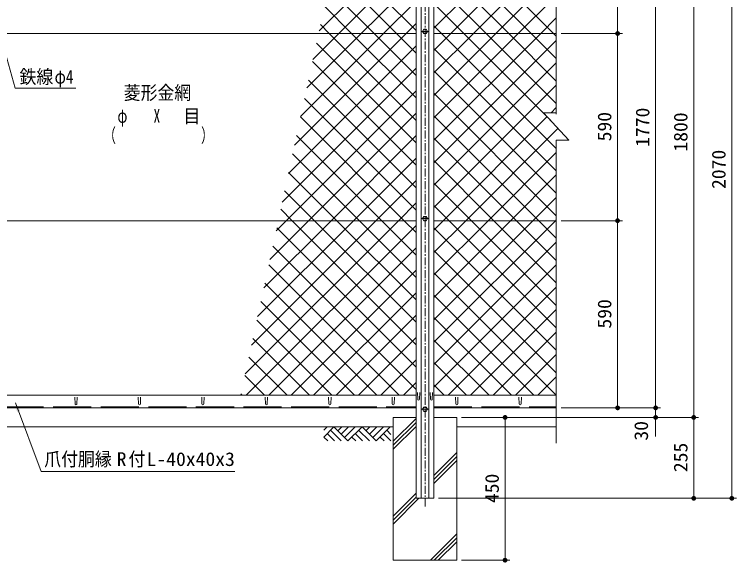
# Model space of a CAD drawing. Units: millimetres at full size. Extents: x -4455 to 4455, y -3150 to 3150.
# Drawn here: x -2811 to -535, y -878 to 849 of the extents above; entities that cross this region are included whole.
import ezdxf
from ezdxf.enums import TextEntityAlignment as Align

# ---------------------------------------------------------------- set-up
doc = ezdxf.new("R2010")
doc.units = ezdxf.units.MM
doc.header["$LTSCALE"] = 20
doc.linetypes.add('DASHED', pattern=[7.5, 6, -1.5])
doc.linetypes.add('USER1', pattern=[2, 1.25, -0.25, 0.25, -0.25])
for name, color, linetype, lineweight in [('0-0_6文字', 3, 'Continuous', 18), ('0-1_4基礎', 4, 'Continuous', 18), ('0-2_1部材', 3, 'Continuous', 18), ('0-3_SUNPOU', 1, 'Continuous', 18), ('0-4_GL', 7, 'Continuous', 18), ('0-5_中心線', 1, 'USER1', 18), ('0-6_8部品', 7, 'Continuous', 18), ('0-8_0', 1, 'Continuous', 18), ('0-9_2網', 4, 'Continuous', 18), ('0-C_5寸法', 1, 'Continuous', 18)]:
    doc.layers.add(name, color=color, linetype=linetype, lineweight=lineweight)
doc.styles.add('ＭＳ ゴシック', font='')
doc.styles.get('ＭＳ ゴシック').set_extended_font_data('MS Gothic')

# ---------------------------------------------------------------- blocks, each defined once
blk = doc.blocks.new('GL-マーク')
at = {"layer": '0-8_0'}
for p, q in [((-278.75, -14.14), (-264.61, 0)), ((-278.75, -42.43), (-236.32, 0)), ((-236.32, 0), (-177.24, -59.08)), ((-203.01, 0), (-219.67, -16.66)), ((-174.73, 0), (-205.53, -30.8)), ((-146.45, 0), (-191.38, -44.94)), ((-118.16, 0), (-177.24, -59.08)), ((-118.16, 0), (-59.08, -59.08)), ((-84.85, 0), (-101.51, -16.65)), ((-56.57, 0), (-87.36, -30.8)), ((-28.28, 0), (-73.22, -44.94)), ((0, 0), (-59.08, -59.08)), ((-264.61, -28.28), (-233.81, -59.08)), ((-250.46, -14.14), (-205.53, -59.08)), ((-146.44, -28.28), (-115.65, -59.08)), ((-132.3, -14.14), (-87.37, -59.08)), ((2.51, -59.08), (-28.28, -28.28)), ((3.33, -31.61), (-14.14, -14.14)), ((-278.75, -42.43), (-262.09, -59.08)), ((-160.59, -42.43), (-143.93, -59.08)), ((-25.77, -59.08), (-42.43, -42.43))]:
    blk.add_line(p, q, dxfattribs=at)
blk = doc.blocks.new('M1')
at = {"layer": '0-3_SUNPOU'}
blk.add_line((-5, 0), (-38.58, 0), dxfattribs=at)
for points in [[(0, 0), (-5, 0), (-4.96, 0.63)], [(0, 0), (-4.96, -0.63), (-5, 0)], [(0, 0), (-4.96, 0.63), (-4.84, 1.24)], [(0, 0), (-4.84, -1.24), (-4.96, -0.63)], [(0, 0), (-4.84, 1.24), (-4.65, 1.84)], [(0, 0), (-4.65, -1.84), (-4.84, -1.24)], [(0, 0), (-4.65, 1.84), (-4.38, 2.41)], [(0, 0), (-4.38, -2.41), (-4.65, -1.84)], [(0, 0), (-4.38, 2.41), (-4.05, 2.94)], [(0, 0), (-4.05, -2.94), (-4.38, -2.41)], [(0, 0), (-4.05, 2.94), (-3.64, 3.42)], [(0, 0), (-3.64, -3.42), (-4.05, -2.94)], [(0, 0), (-3.64, 3.42), (-3.19, 3.85)], [(0, 0), (-3.19, -3.85), (-3.64, -3.42)], [(0, 0), (-3.19, 3.85), (-2.68, 4.22)], [(0, 0), (-2.68, -4.22), (-3.19, -3.85)], [(0, 0), (-2.68, 4.22), (-2.13, 4.52)], [(0, 0), (-2.13, -4.52), (-2.68, -4.22)], [(0, 0), (-2.13, 4.52), (-1.55, 4.76)], [(0, 0), (-1.55, -4.76), (-2.13, -4.52)], [(0, 0), (-1.55, 4.76), (-0.94, 4.91)], [(0, 0), (-0.94, -4.91), (-1.55, -4.76)], [(0, 0), (-0.94, 4.91), (-0.31, 4.99)], [(0, 0), (-0.31, -4.99), (-0.94, -4.91)], [(0, 0), (-0.31, 4.99), (0.31, 4.99)], [(0, 0), (0.31, -4.99), (-0.31, -4.99)], [(0, 0), (0.31, 4.99), (0.94, 4.91)], [(0, 0), (0.94, 4.91), (1.55, 4.76)], [(0, 0), (1.55, 4.76), (2.13, 4.52)], [(0, 0), (2.13, 4.52), (2.68, 4.22)], [(0, 0), (2.68, 4.22), (3.19, 3.85)], [(0, 0), (3.19, 3.85), (3.64, 3.42)], [(0, 0), (3.64, 3.42), (4.05, 2.94)], [(0, 0), (4.05, 2.94), (4.38, 2.41)], [(0, 0), (4.38, 2.41), (4.65, 1.84)], [(0, 0), (4.65, 1.84), (4.84, 1.24)], [(0, 0), (4.84, 1.24), (4.96, 0.63)], [(0, 0), (4.96, 0.63), (5, 0)], [(0, 0), (0.94, -4.91), (0.31, -4.99)], [(0, 0), (1.55, -4.76), (0.94, -4.91)], [(0, 0), (2.13, -4.52), (1.55, -4.76)], [(0, 0), (2.68, -4.22), (2.13, -4.52)], [(0, 0), (3.19, -3.85), (2.68, -4.22)], [(0, 0), (3.64, -3.42), (3.19, -3.85)], [(0, 0), (4.05, -2.94), (3.64, -3.42)], [(0, 0), (4.38, -2.41), (4.05, -2.94)], [(0, 0), (4.65, -1.84), (4.38, -2.41)], [(0, 0), (4.84, -1.24), (4.65, -1.84)], [(0, 0), (4.96, -0.63), (4.84, -1.24)], [(0, 0), (5, 0), (4.96, -0.63)]]:
    blk.add_solid(points, dxfattribs=at)

msp = doc.modelspace()

# ---------------------------------------------------------------- linework, layer by layer
at = {"layer": '0-0_6文字', "color": 7}
for points in [[(-2617.16, 616.8), (-2808.3, 616.8), (-2855.81, 787.36)], [(-2116.03, -591.33), (-2726.17, -591.33), (-2807.93, -375.29)]]:
    msp.add_lwpolyline(points, dxfattribs=at)
msp.add_solid([(-2808.64, -373.42), (-2793.15, -399.64), (-2802.89, -403.32)], dxfattribs=at)
at = {"layer": '0-1_4基礎', "color": 7}
for p, q in [((-1616.86, -420.71), (-1616.86, -870.71)), ((-1616.86, -420.71), (-1544.86, -420.71)), ((-1488.86, -420.71), (-1416.86, -420.71)), ((-1416.86, -420.71), (-1416.86, -870.71)), ((-1616.86, -870.71), (-1416.86, -870.71))]:
    msp.add_line(p, q, dxfattribs=at)
at = {"layer": '0-1_4基礎'}
for p, q in [((-1616.86, -496.05), (-1544.86, -424.05)), ((-1616.86, -508.55), (-1544.86, -436.55)), ((-1616.86, -521.05), (-1544.86, -449.05)), ((-1488.86, -603.78), (-1416.86, -531.78)), ((-1488.86, -616.28), (-1416.86, -544.28)), ((-1488.86, -628.78), (-1416.86, -556.78)), ((-1616.86, -731.78), (-1544.86, -659.78)), ((-1616.86, -744.28), (-1544.86, -672.28)), ((-1616.86, -756.78), (-1535.8, -675.71)), ((-1499.98, -870.71), (-1416.86, -787.59)), ((-1487.48, -870.71), (-1416.86, -800.09)), ((-1474.98, -870.71), (-1416.86, -812.59))]:
    msp.add_line(p, q, dxfattribs=at)
at = {"layer": '0-2_1部材', "color": 4}
for p, q in [((-1103.16, 1440.25), (-1103.16, 534.75)), ((-1143.16, 539.75), (-1063.16, 453.59)), ((-1103.16, 539.75), (-1143.16, 539.75)), ((-1103.16, 453.59), (-1103.16, -502.23)), ((-1103.16, 453.59), (-1063.16, 453.59))]:
    msp.add_line(p, q, dxfattribs=at)
at = {"layer": '0-2_1部材', "color": 7}
for p, q in [((-1544.86, 1394.29), (-1544.86, -675.71)), ((-1488.86, 1394.29), (-1488.86, -675.71)), ((-3288.86, 789.29), (-1544.86, 789.29)), ((-1488.86, 789.29), (-1103.16, 789.29)), ((-3288.86, 199.29), (-1544.86, 199.29)), ((-1488.86, 199.29), (-1103.16, 199.29)), ((-3288.86, -350.71), (-1544.86, -350.71)), ((-1488.86, -350.71), (-1103.16, -350.71)), ((-3288.86, -390.71), (-1544.86, -390.71)), ((-1488.86, -390.71), (-1103.16, -390.71)), ((-1544.86, -675.71), (-1488.86, -675.71))]:
    msp.add_line(p, q, dxfattribs=at)
at = {"layer": '0-2_1部材'}
for p, q in [((-1529.36, 1394.29), (-1529.36, -675.71)), ((-1504.36, 1394.29), (-1504.36, -675.71)), ((-2620.61, -357.21), (-2619.86, -377.71)), ((-2613.11, -357.21), (-2613.86, -377.71)), ((-2420.61, -357.21), (-2419.86, -377.71)), ((-2413.11, -357.21), (-2413.86, -377.71)), ((-2220.61, -357.21), (-2219.86, -377.71)), ((-2213.11, -357.21), (-2213.86, -377.71)), ((-2020.61, -357.21), (-2019.86, -377.71)), ((-2013.11, -357.21), (-2013.86, -377.71)), ((-1820.61, -357.21), (-1819.86, -377.71)), ((-1813.11, -357.21), (-1813.86, -377.71)), ((-1620.61, -357.21), (-1619.86, -377.71)), ((-1613.11, -357.21), (-1613.86, -377.71)), ((-1540.61, -342.66), (-1539.86, -363.16)), ((-1533.11, -342.66), (-1533.86, -363.16)), ((-1500.61, -342.66), (-1499.86, -363.16)), ((-1493.11, -342.66), (-1493.86, -363.16)), ((-1420.61, -357.21), (-1419.86, -377.71)), ((-1413.11, -357.21), (-1413.86, -377.71)), ((-1220.61, -357.21), (-1219.86, -377.71)), ((-1213.11, -357.21), (-1213.86, -377.71))]:
    msp.add_line(p, q, dxfattribs=at)
at = {"layer": '0-2_1部材', "color": 1, "linetype": 'DASHED'}
for p, q in [((-3288.86, -387.71), (-1544.86, -387.71)), ((-1488.86, -387.71), (-1103.16, -387.71))]:
    msp.add_line(p, q, dxfattribs=at)
at = {"layer": '0-2_1部材'}
for centre in [(-1536.86, -363.16), (-1496.86, -363.16), (-2616.86, -377.71), (-2416.86, -377.71), (-2216.86, -377.71), (-2016.86, -377.71), (-1816.86, -377.71), (-1616.86, -377.71), (-1416.86, -377.71), (-1216.86, -377.71)]:
    msp.add_arc(centre, 3, 180, 0, dxfattribs=at)
at = {"layer": '0-4_GL'}
for p, q in [((-3216.86, -450.71), (-1616.86, -450.71)), ((-1416.86, -450.71), (-1103.16, -450.71))]:
    msp.add_line(p, q, dxfattribs=at)
at = {"layer": '0-5_中心線'}
msp.add_line((-1516.86, 1483.6), (-1516.86, -705.64), dxfattribs=at)
at = {"layer": '0-6_8部品', "color": 1, "linetype": 'USER1'}
for p, q in [((-1530.3, 795.72), (-1503.42, 795.72)), ((-1530.3, 205.72), (-1503.42, 205.72)), ((-1530.3, -395.16), (-1503.41, -395.16))]:
    msp.add_line(p, q, dxfattribs=at)
at = {"layer": '0-6_8部品', "color": 3}
for points in [[(-1509.03, 795.72), (-1512.95, 802.51), (-1520.79, 802.51), (-1524.71, 795.72), (-1520.79, 788.93), (-1512.95, 788.93)], [(-1509.03, 205.72), (-1512.95, 212.51), (-1520.79, 212.51), (-1524.71, 205.72), (-1520.79, 198.93), (-1512.95, 198.93)], [(-1509.02, -395.16), (-1512.94, -401.95), (-1520.78, -401.95), (-1524.7, -395.16), (-1520.78, -388.37), (-1512.94, -388.37)]]:
    msp.add_lwpolyline(points, close=True, dxfattribs=at)
for centre in [(-1516.87, 795.72), (-1516.87, 205.72), (-1516.86, -395.16)]:
    msp.add_circle(centre, 6.8, dxfattribs=at)
at = {"layer": '0-9_2網'}
for p, q in [((-1488.86, 806.21), (-1103.16, 1191.91)), ((-1111.64, 789.29), (-1488.86, 1166.51)), ((-1850.71, 797.91), (-1544.86, 1103.76)), ((-1182.35, 789.29), (-1488.86, 1095.8)), ((-1544.86, 798.25), (-1796.52, 1049.91)), ((-1364.36, 789.29), (-1103.16, 1050.49)), ((-1788.63, 789.29), (-1544.86, 1033.05)), ((-1253.07, 789.29), (-1488.86, 1025.09)), ((-1606.62, 789.29), (-1809.04, 991.71)), ((-1293.65, 789.29), (-1103.16, 979.78)), ((-1717.92, 789.29), (-1544.86, 962.34)), ((-1677.33, 789.29), (-1821.55, 933.51)), ((-1323.78, 789.29), (-1488.86, 954.38)), ((-1647.21, 789.29), (-1544.86, 891.63)), ((-1222.94, 789.29), (-1103.16, 909.07)), ((-1748.04, 789.29), (-1834.07, 875.32)), ((-1576.5, 789.29), (-1544.86, 820.92)), ((-1152.23, 789.29), (-1103.16, 838.36)), ((-1818.75, 789.29), (-1846.58, 817.12)), ((-1928.2, 437.59), (-1576.5, 789.29)), ((-1908.83, 527.67), (-1647.21, 789.29)), ((-1889.46, 617.75), (-1717.92, 789.29)), ((-1870.09, 707.83), (-1788.63, 789.29)), ((-1544.86, 515.4), (-1818.75, 789.29)), ((-1544.86, 586.11), (-1748.04, 789.29)), ((-1544.86, 656.82), (-1677.33, 789.29)), ((-1544.86, 727.53), (-1606.62, 789.29)), ((-1488.86, 664.79), (-1364.36, 789.29)), ((-1488.86, 594.08), (-1293.65, 789.29)), ((-1488.86, 523.37), (-1222.94, 789.29)), ((-1488.86, 452.66), (-1152.23, 789.29)), ((-1103.16, 568.68), (-1323.78, 789.29)), ((-1103.16, 639.39), (-1253.07, 789.29)), ((-1103.16, 710.1), (-1182.35, 789.29)), ((-1103.16, 780.81), (-1111.64, 789.29)), ((-1544.86, 444.69), (-1859.1, 758.93)), ((-1488.86, 381.95), (-1103.16, 767.65)), ((-1947.57, 347.5), (-1544.86, 750.21)), ((-1103.16, 356.54), (-1488.86, 742.25)), ((-1544.86, 373.98), (-1871.61, 700.73)), ((-1488.86, 311.24), (-1103.16, 696.94)), ((-1966.94, 257.42), (-1544.86, 679.5)), ((-1103.16, 285.83), (-1488.86, 671.53)), ((-1544.86, 303.27), (-1884.13, 642.53)), ((-1488.86, 240.53), (-1103.16, 626.23)), ((-1954.36, 199.29), (-1544.86, 608.79)), ((-1103.16, 215.12), (-1488.86, 600.82)), ((-1544.86, 232.56), (-1896.64, 584.34)), ((-1118.93, 539.75), (-1103.16, 555.52)), ((-1582.3, 199.29), (-1909.16, 526.14)), ((-1883.65, 199.29), (-1544.86, 538.08)), ((-1158.04, 199.29), (-1488.86, 530.11)), ((-1653.01, 199.29), (-1921.67, 467.95)), ((-1812.94, 199.29), (-1544.86, 467.37)), ((-1228.75, 199.29), (-1488.86, 459.4)), ((-1063.67, 453.59), (-1063.41, 453.85)), ((-1723.73, 199.29), (-1934.19, 409.75)), ((-1742.23, 199.29), (-1544.86, 396.66)), ((-1299.46, 199.29), (-1488.86, 388.69)), ((-1794.44, 199.29), (-1946.7, 351.55)), ((-1247.26, 199.29), (-1103.16, 343.38)), ((-1671.52, 199.29), (-1544.86, 325.95)), ((-1370.17, 199.29), (-1488.86, 317.98)), ((-1865.15, 199.29), (-1959.22, 293.36)), ((-1600.81, 199.29), (-1544.86, 255.24)), ((-1176.55, 199.29), (-1103.16, 272.67)), ((-1935.86, 199.29), (-1971.73, 235.16)), ((-1440.88, 199.29), (-1488.86, 247.27)), ((-2083.17, -283.07), (-1600.81, 199.29)), ((-2080.1, -350.71), (-1544.86, 184.53)), ((-2063.8, -192.99), (-1671.52, 199.29)), ((-2044.43, -102.91), (-1742.23, 199.29)), ((-2025.06, -12.83), (-1812.94, 199.29)), ((-2005.69, 77.26), (-1883.65, 199.29)), ((-1986.32, 167.34), (-1954.36, 199.29)), ((-1544.86, -191.7), (-1935.86, 199.29)), ((-1544.86, -120.99), (-1865.15, 199.29)), ((-1544.86, -50.28), (-1794.44, 199.29)), ((-1544.86, 20.43), (-1723.73, 199.29)), ((-1544.86, 91.14), (-1653.01, 199.29)), ((-1544.86, 161.85), (-1582.3, 199.29)), ((-1488.86, -42.32), (-1247.26, 199.29)), ((-1488.86, -113.03), (-1176.55, 199.29)), ((-1488.86, -183.74), (-1105.84, 199.29)), ((-1103.16, -138.43), (-1440.88, 199.29)), ((-1103.16, -67.72), (-1370.17, 199.29)), ((-1103.16, 2.99), (-1299.46, 199.29)), ((-1103.16, 73.7), (-1228.75, 199.29)), ((-1103.16, 144.41), (-1158.04, 199.29)), ((-1105.84, 199.29), (-1103.16, 201.96)), ((-1544.86, -262.41), (-1984.24, 176.97)), ((-1103.16, -209.14), (-1488.86, 176.56)), ((-2009.39, -350.71), (-1544.86, 113.82)), ((-1544.86, -333.13), (-1996.76, 118.77)), ((-1488.86, -254.45), (-1103.16, 131.25)), ((-1103.16, -279.85), (-1488.86, 105.85)), ((-1597.99, -350.71), (-2009.27, 60.57)), ((-1488.86, -325.16), (-1103.16, 60.54)), ((-1938.68, -350.71), (-1544.86, 43.1)), ((-1103.16, -350.56), (-1488.86, 35.14)), ((-1668.7, -350.71), (-2021.79, 2.38)), ((-1443.7, -350.71), (-1103.16, -10.17)), ((-1867.97, -350.71), (-1544.86, -27.61)), ((-1173.73, -350.71), (-1488.86, -35.57)), ((-1739.41, -350.71), (-2034.3, -55.82)), ((-1372.99, -350.71), (-1103.16, -80.88)), ((-1797.26, -350.71), (-1544.86, -98.32)), ((-1244.44, -350.71), (-1488.86, -106.28)), ((-1810.12, -350.71), (-2046.82, -114.01)), ((-1302.28, -350.71), (-1103.16, -151.59)), ((-1880.83, -350.71), (-2059.33, -172.21)), ((-1726.55, -350.71), (-1544.86, -169.03)), ((-1315.15, -350.71), (-1488.86, -176.99)), ((-1231.57, -350.71), (-1103.16, -222.3)), ((-1951.54, -350.71), (-2071.85, -230.41)), ((-1655.84, -350.71), (-1544.86, -239.74)), ((-1385.86, -350.71), (-1488.86, -247.7)), ((-2022.25, -350.71), (-2084.36, -288.6)), ((-1160.86, -350.71), (-1103.16, -293.01)), ((-1585.13, -350.71), (-1544.86, -310.45)), ((-1456.57, -350.71), (-1488.86, -318.41)), ((-2092.96, -350.71), (-2096.88, -346.8))]:
    msp.add_line(p, q, dxfattribs=at)
for points in [[(-1488.86, 735.5), (-1435.08, 789.29), (-1103.16, 1121.2)], [(-1119.96, 514.77), (-1394.49, 789.29), (-1488.86, 883.67)], [(-1103.16, 427.25), (-1465.2, 789.29), (-1488.86, 812.96)], [(-1488.86, 169.82), (-1459.39, 199.29), (-1131.49, 527.18)], [(-1488.86, 99.1), (-1388.68, 199.29), (-1097.45, 490.52)], [(-1488.86, 28.39), (-1317.97, 199.29), (-1103.16, 414.1)]]:
    msp.add_lwpolyline(points, dxfattribs=at)
at = {"layer": '0-C_5寸法'}
for p, q in [((-549.91, 1394.29), (-549.91, -675.71)), ((-909.91, 1379.29), (-909.91, 789.29)), ((-789.91, 1379.29), (-789.91, -390.71)), ((-669.91, 1379.29), (-669.91, -420.71)), ((-1088.16, 789.29), (-894.91, 789.29)), ((-1088.16, 789.29), (-894.91, 789.29)), ((-909.91, 789.29), (-909.91, 199.29)), ((-1088.16, 199.29), (-894.91, 199.29)), ((-1088.16, 199.29), (-894.91, 199.29)), ((-909.91, 199.29), (-909.91, -390.71)), ((-789.91, -360.71), (-789.91, -330.71)), ((-1088.16, -390.71), (-894.91, -390.71)), ((-1088.16, -390.71), (-774.91, -390.71)), ((-1088.16, -390.71), (-774.91, -390.71)), ((-789.91, -390.71), (-789.91, -420.71)), ((-1401.86, -420.71), (-774.91, -420.71)), ((-1401.86, -420.71), (-654.91, -420.71)), ((-1401.86, -420.71), (-654.91, -420.71)), ((-1401.86, -420.71), (-1249.53, -420.71)), ((-1264.53, -420.71), (-1264.53, -870.71)), ((-669.91, -420.71), (-669.91, -675.71)), ((-789.91, -450.71), (-789.91, -480.71)), ((-1473.86, -675.71), (-534.91, -675.71)), ((-1473.86, -675.71), (-654.91, -675.71)), ((-1401.86, -870.71), (-1249.53, -870.71))]:
    msp.add_line(p, q, dxfattribs=at)

# ---------------------------------------------------------------- block references
at = {"layer": '0-4_GL', "xscale": 0.75, "yscale": 0.75}
msp.add_blockref('GL-マーク', (-1626.76, -450.71), dxfattribs=at)
at = {"layer": '0-C_5寸法', "xscale": 1.5, "yscale": 1.5}
for p, rotation in [((-909.91, 789.29), 270), ((-909.91, 789.29), 90), ((-909.91, 199.29), 270), ((-909.91, 199.29), 90), ((-909.91, -390.71), 270), ((-789.91, -390.71), 270), ((-789.91, -390.71), 270), ((-669.91, -420.71), 270), ((-1264.53, -420.71), 90), ((-789.91, -420.71), 90), ((-669.91, -420.71), 90), ((-669.91, -675.71), 270), ((-549.91, -675.71), 270), ((-1264.53, -870.71), 270)]:
    msp.add_blockref('M1', p, dxfattribs=dict(at, rotation=rotation))

# ---------------------------------------------------------------- texts
at = {"layer": '0-0_6文字', "style": 'ＭＳ ゴシック'}
for s, height, width, p in [('菱形金網', 43.26, 0.9, (-2466.3, 568.06)), ('φ    X', 43.3, 0.7, (-2486.12, 494.87)), ('目', 43.26, 0.9, (-2278.36, 494.3)), ('（\u3000\u3000\u3000 \u3000 \u3000\u3000）', 43.3, 0.65, (-2529.58, 433.72)), ('爪付胴縁  付', 43.26, 0.9, (-2716.88, -586.8)), ('R', 43.26, 1.05, (-2488.72, -586.8)), ('L-40x40x3', 43.26, 1.05, (-2394.3, -586.8))]:
    msp.add_text(s, height=height, dxfattribs=dict(at, width=width)).set_placement(p, align=Align.BOTTOM_LEFT)
at = {"layer": '0-2_1部材', "style": 'ＭＳ ゴシック'}
for s, width, p in [('鉄線', 0.9, (-2794.72, 618.38)), ('φ4', 0.8, (-2684.39, 618.38))]:
    msp.add_text(s, height=43.26, dxfattribs=dict(at, width=width)).set_placement(p, align=Align.BOTTOM_LEFT)
at = {"layer": '0-C_5寸法', "color": 3, "style": 'ＭＳ ゴシック', "width": 1.05}
for s, p in [('1770', (-796.59, 432.04)), ('590', (-916.59, 449.29)), ('1800', (-676.59, 417.04)), ('2070', (-556.59, 299.29)), ('590', (-916.59, -140.71)), ('30', (-800.98, -493.84)), ('255', (-676.59, -593.21)), ('450', (-1271.2, -690.71))]:
    msp.add_text(s, height=43.26, rotation=90, dxfattribs=at).set_placement(p, align=Align.BOTTOM_LEFT)

doc.saveas('drawing.dxf')
